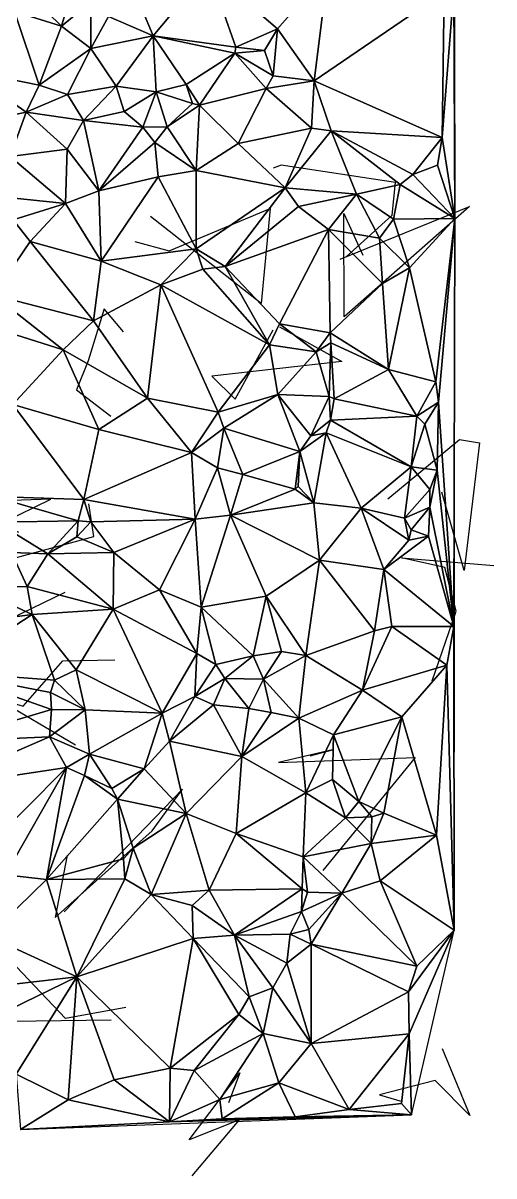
# Model space of a CAD drawing. Header units: metres. Extents: x -15.9 to 15.6, y -15.7 to 15.5.
# Drawn here: x 8.97 to 15.53, y -15.62 to 0.46 of the extents above; entities that cross this region are included whole.
import ezdxf

# ---------------------------------------------------------------- set-up
doc = ezdxf.new("R2010")
doc.units = ezdxf.units.M
doc.layers.add('CRACKS', color=1, linetype='Continuous')
doc.layers.add('STREET_MESH', color=7, linetype='Continuous')

msp = doc.modelspace()

# ---------------------------------------------------------------- linework, layer by layer
at = {"layer": 'CRACKS'}
for points in [[(13.474, -2.791, 0.1), (14.111, -2.214, 0.1), (14.161, -1.762, 0.1), (12.565, -1.516, 0.1), (12.454, -1.561, 0.1)], [(10.524, -2.582, 0.1), (11.005, -2.712, 0.1), (12.412, -2.122, 0.1), (12.288, -3.446, 0.1), (10.743, -2.234, 0.1)], [(13.388, -2.831, 0.1), (15.189, -2.096, 0.1), (13.443, -3.632, 0.1), (13.44, -2.193, 0.1), (13.702, -2.776, 0.1)], [(10.369, -3.845, 0.1), (10.098, -3.524, 0.1), (9.875, -4.246, 0.1), (9.711, -4.654, 0.1), (10.192, -5.021, 0.1)], [(12.544, -3.775, 0.1), (13.409, -4.255, 0.1), (11.6, -4.464, 0.1), (11.923, -4.782, 0.1), (12.454, -3.815, 0.1)], [(8.406, -5.157, 0.1), (8.023, -6.831, 0.1), (9.356, -6.179, 0.1), (8.12, -6.221, 0.1), (8.905, -6.637, 0.1)], [(14.054, -6.175, 0.1), (15.051, -5.347, 0.1), (15.328, -5.394, 0.1), (15.116, -7.172, 0.1), (14.804, -6.08, 0.1)], [(9.55, -7.479, 0.1), (8.792, -7.849, 0.1), (8.425, -7.111, 0.1), (9.952, -6.7, 0.1), (9.885, -6.242, 0.1)], [(14.671, -8.712, 0.1), (15.004, -7.741, 0.1), (14.845, -7.131, 0.1), (14.242, -6.994, 0.1), (15.531, -7.102, 0.1)], [(9.7, -9.609, 0.1), (8.575, -8.949, 0.1), (8.969, -9.065, 0.1), (9.522, -8.432, 0.1), (10.247, -8.419, 0.1)], [(12.969, -9.757, 0.1), (13.28, -9.674, 0.1), (12.528, -9.853, 0.1), (14.435, -9.782, 0.1), (13.146, -11.36, 0.1)], [(9.582, -11.143, 0.1), (9.413, -12.016, 0.1), (10.769, -10.807, 0.1), (11.191, -10.226, 0.1), (9.542, -11.935, 0.1)], [(10.399, -13.272, 0.1), (9.558, -13.424, 0.1), (8.788, -12.611, 0.1), (8.801, -13.46, 0.1), (10.195, -13.443, 0.1)], [(14.807, -13.844, 0.1), (15.193, -14.775, 0.1), (14.711, -14.286, 0.1), (13.935, -14.488, 0.1), (14.251, -14.583, 0.1)], [(11.325, -15.62, 0.1), (11.986, -14.836, 0.1), (11.281, -15.116, 0.1), (11.989, -14.183, 0.1), (11.83, -14.598, 0.1)]]:
    msp.add_polyline3d(points, dxfattribs=at)
at = {"layer": 'STREET_MESH'}
for points in [[(14.976, 11.825), (14.976, 3.037), (14.984, -2.263)], [(14.976, 3.037), (14.971, 0.948), (14.984, -2.263)], [(10.157, 0.558), (10.781, 0.286), (10.225, 1.623)], [(10.225, 1.623), (10.781, 0.286), (11.554, 1.214)], [(11.554, 1.214), (10.781, 0.286), (11.935, 0.126)], [(11.554, 1.214), (12.512, 0.385), (13.216, 1.183)], [(12.512, 0.385), (11.554, 1.214), (11.935, 0.126)], [(13.216, 1.183), (12.512, 0.385), (13.023, -0.34)], [(13.216, 1.183), (13.023, -0.34), (14.837, 0.9)], [(9.502, 0.423), (9.694, 1.082), (9.114, 0.805)], [(9.694, 1.082), (9.502, 0.423), (9.91, 0.758)], [(8.848, 0.628), (9.502, 0.423), (9.114, 0.805)], [(13.023, -0.34), (14.807, -1.134), (14.837, 0.9)], [(14.807, -1.134), (14.971, 0.948), (14.837, 0.9)], [(14.971, 0.948), (14.807, -1.134), (14.984, -2.263)], [(9.91, 0.758), (9.502, 0.423), (9.911, 0.108)], [(10.157, 0.558), (9.91, 0.758), (9.911, 0.108)], [(8.848, 0.628), (8.188, -0.196), (9.191, -0.401)], [(9.502, 0.423), (8.848, 0.628), (9.191, -0.401)], [(10.781, 0.286), (10.157, 0.558), (9.911, 0.108)], [(9.502, 0.423), (9.191, -0.401), (9.911, 0.108)], [(12.335, 0.083), (12.512, 0.385), (11.935, 0.126)], [(12.335, 0.083), (12.455, -0.274), (12.512, 0.385)], [(12.512, 0.385), (12.455, -0.274), (13.023, -0.34)], [(10.266, -0.415), (10.781, 0.286), (9.911, 0.108)], [(10.781, 0.286), (10.266, -0.415), (10.823, -0.496)], [(11.239, -0.392), (10.781, 0.286), (10.823, -0.496)], [(10.781, 0.286), (11.917, 0.045), (11.935, 0.126)], [(11.917, 0.045), (10.781, 0.286), (11.239, -0.392)], [(9.191, -0.401), (9.588, -0.534), (9.911, 0.108)], [(9.588, -0.534), (10.266, -0.415), (9.911, 0.108)], [(11.426, -0.679), (11.917, 0.045), (11.239, -0.392)], [(11.426, -0.679), (12.354, -0.447), (11.917, 0.045)], [(11.917, 0.045), (12.335, 0.083), (11.935, 0.126)], [(11.917, 0.045), (12.455, -0.274), (12.335, 0.083)], [(12.354, -0.447), (12.455, -0.274), (11.917, 0.045)], [(8.188, -0.196), (9.012, -0.779), (9.191, -0.401)], [(8.329, -0.923), (9.012, -0.779), (8.188, -0.196)], [(12.455, -0.274), (12.354, -0.447), (13.023, -0.34)], [(9.012, -0.779), (9.588, -0.534), (9.191, -0.401)], [(10.266, -0.415), (9.588, -0.534), (9.809, -0.895)], [(10.377, -0.771), (10.266, -0.415), (9.809, -0.895)], [(10.266, -0.415), (10.377, -0.771), (10.823, -0.496)], [(11.328, -0.659), (11.239, -0.392), (10.823, -0.496)], [(11.328, -0.659), (11.426, -0.679), (11.239, -0.392)], [(12.354, -0.447), (11.426, -0.679), (11.964, -1.215)], [(12.99, -1.002), (12.354, -0.447), (11.964, -1.215)], [(12.354, -0.447), (12.99, -1.002), (13.023, -0.34)], [(12.99, -1.002), (13.264, -1.039), (13.023, -0.34)], [(13.264, -1.039), (14.807, -1.134), (13.023, -0.34)], [(9.588, -0.534), (9.012, -0.779), (9.809, -0.895)], [(10.377, -0.771), (10.639, -0.987), (10.823, -0.496)], [(10.639, -0.987), (10.977, -0.983), (10.823, -0.496)], [(10.977, -0.983), (11.328, -0.659), (10.823, -0.496)], [(8.786, -1.398), (9.012, -0.779), (8.329, -0.923)], [(9.012, -0.779), (8.786, -1.398), (9.582, -1.295)], [(9.012, -0.779), (9.582, -1.295), (9.809, -0.895)], [(10.639, -0.987), (10.377, -0.771), (9.809, -0.895)], [(11.328, -0.659), (10.977, -0.983), (11.426, -0.679)], [(11.426, -0.679), (10.977, -0.983), (11.379, -1.593)], [(11.964, -1.215), (11.426, -0.679), (11.379, -1.593)], [(9.582, -1.295), (10.023, -1.876), (9.809, -0.895)], [(10.023, -1.876), (10.639, -0.987), (9.809, -0.895)], [(10.023, -1.876), (10.806, -1.2), (10.639, -0.987)], [(10.806, -1.2), (10.977, -0.983), (10.639, -0.987)], [(10.977, -0.983), (10.806, -1.2), (11.379, -1.593)], [(12.619, -1.832), (12.99, -1.002), (11.964, -1.215)], [(12.619, -1.832), (13.264, -1.039), (12.99, -1.002)], [(13.264, -1.039), (12.619, -1.832), (13.615, -1.922)], [(14.226, -1.786), (13.264, -1.039), (13.615, -1.922)], [(13.264, -1.039), (14.226, -1.786), (14.4, -1.649)], [(13.264, -1.039), (14.4, -1.649), (14.807, -1.134)], [(10.806, -1.2), (10.023, -1.876), (10.852, -1.679)], [(11.379, -1.593), (10.806, -1.2), (10.852, -1.679)], [(12.619, -1.832), (11.964, -1.215), (11.379, -1.593)], [(14.807, -1.134), (14.4, -1.649), (14.744, -1.52)], [(14.807, -1.134), (14.744, -1.52), (14.984, -2.263)], [(8.786, -1.398), (8.713, -1.963), (9.559, -2.052)], [(9.582, -1.295), (8.786, -1.398), (9.559, -2.052)], [(9.582, -1.295), (9.559, -2.052), (10.023, -1.876)], [(11.379, -2.687), (11.379, -1.593), (10.852, -1.679)], [(11.379, -2.687), (12.619, -1.832), (11.379, -1.593)], [(14.744, -1.52), (14.4, -1.649), (14.984, -2.263)], [(10.023, -1.876), (10.055, -2.856), (10.852, -1.679)], [(10.055, -2.856), (11.379, -2.687), (10.852, -1.679)], [(14.4, -1.649), (14.226, -1.786), (14.984, -2.263)], [(10.023, -1.876), (9.559, -2.052), (10.055, -2.856)], [(11.784, -2.934), (12.619, -1.832), (11.379, -2.687)], [(12.619, -1.832), (11.784, -2.934), (12.806, -2.094)], [(12.619, -1.832), (12.806, -2.094), (13.615, -1.922)], [(12.806, -2.094), (13.226, -2.417), (13.615, -1.922)], [(13.226, -2.417), (13.934, -2.536), (13.615, -1.922)], [(14.132, -2.27), (14.226, -1.786), (13.615, -1.922)], [(13.934, -2.536), (14.132, -2.27), (13.615, -1.922)], [(14.226, -1.786), (14.132, -2.27), (14.984, -2.263)], [(9.559, -2.052), (8.713, -1.963), (8.83, -2.283)], [(9.067, -2.585), (9.559, -2.052), (8.83, -2.283)], [(9.559, -2.052), (9.067, -2.585), (10.055, -2.856)], [(11.784, -2.934), (13.226, -2.417), (12.806, -2.094)], [(8.556, -3.331), (9.067, -2.585), (8.83, -2.283)], [(13.934, -2.536), (14.352, -2.951), (14.132, -2.27)], [(14.132, -2.27), (14.352, -2.951), (14.984, -2.263)], [(14.352, -2.951), (14.72, -4.541), (14.984, -2.263)], [(14.72, -4.541), (14.757, -4.824), (14.984, -2.263)], [(14.757, -4.824), (14.973, -7.956), (14.984, -2.263)], [(14.973, -7.956), (14.976, -12.189), (14.984, -2.263)], [(13.226, -2.417), (11.784, -2.934), (12.542, -3.734)], [(13.249, -3.858), (13.226, -2.417), (12.542, -3.734)], [(13.934, -2.536), (13.226, -2.417), (13.977, -3.17)], [(13.226, -2.417), (13.249, -3.858), (13.977, -3.17)], [(14.352, -2.951), (13.934, -2.536), (13.977, -3.17)], [(9.067, -2.585), (8.556, -3.331), (9.948, -3.69)], [(9.067, -2.585), (9.948, -3.69), (10.055, -2.856)], [(10.888, -3.189), (11.379, -2.687), (10.055, -2.856)], [(10.888, -3.189), (11.472, -2.967), (11.379, -2.687)], [(11.472, -2.967), (11.784, -2.934), (11.379, -2.687)], [(9.948, -3.69), (10.888, -3.189), (10.055, -2.856)], [(11.472, -2.967), (10.888, -3.189), (12.404, -4.026)], [(11.784, -2.934), (11.472, -2.967), (12.404, -4.026)], [(12.542, -3.734), (11.784, -2.934), (12.404, -4.026)], [(14.062, -4.367), (14.352, -2.951), (13.977, -3.17)], [(14.352, -2.951), (14.062, -4.367), (14.72, -4.541)], [(10.703, -4.768), (10.888, -3.189), (9.948, -3.69)], [(11.687, -4.965), (10.888, -3.189), (10.703, -4.768)], [(10.888, -3.189), (11.687, -4.965), (12.404, -4.026)], [(13.249, -3.858), (14.062, -4.367), (13.977, -3.17)], [(8.556, -3.331), (8.395, -3.736), (9.527, -4.095)], [(9.948, -3.69), (8.556, -3.331), (9.527, -4.095)], [(10.703, -4.768), (9.948, -3.69), (9.527, -4.095)], [(8.395, -3.736), (8.824, -4.858), (9.527, -4.095)], [(13.053, -4.123), (12.542, -3.734), (12.404, -4.026)], [(13.053, -4.123), (13.249, -3.858), (12.542, -3.734)], [(13.257, -3.997), (13.249, -3.858), (13.053, -4.123)], [(13.249, -3.858), (13.257, -3.997), (14.062, -4.367)], [(13.235, -4.746), (13.257, -3.997), (13.053, -4.123)], [(13.257, -3.997), (13.235, -4.746), (13.304, -4.778)], [(13.257, -3.997), (13.304, -4.778), (14.062, -4.367)], [(8.824, -4.858), (10.023, -5.206), (9.527, -4.095)], [(10.023, -5.206), (10.703, -4.768), (9.527, -4.095)], [(11.687, -4.965), (12.518, -4.716), (12.404, -4.026)], [(12.518, -4.716), (13.053, -4.123), (12.404, -4.026)], [(13.235, -4.746), (13.053, -4.123), (12.518, -4.716)], [(13.304, -4.778), (14.458, -5.018), (14.062, -4.367)], [(14.062, -4.367), (14.458, -5.018), (14.72, -4.541)], [(14.72, -4.541), (14.458, -5.018), (14.757, -4.824)], [(10.703, -4.768), (10.023, -5.206), (11.313, -5.526)], [(11.687, -4.965), (10.703, -4.768), (11.313, -5.526)], [(11.767, -5.189), (12.518, -4.716), (11.687, -4.965)], [(11.767, -5.189), (12.823, -5.514), (12.518, -4.716)], [(12.823, -5.514), (12.978, -5.295), (12.518, -4.716)], [(12.978, -5.295), (13.235, -4.746), (12.518, -4.716)], [(13.235, -4.746), (12.978, -5.295), (13.252, -5.075)], [(13.304, -4.778), (13.235, -4.746), (13.252, -5.075)], [(14.458, -5.018), (13.304, -4.778), (13.252, -5.075)], [(14.458, -5.018), (14.567, -5.13), (14.757, -4.824)], [(14.567, -5.13), (14.74, -5.771), (14.757, -4.824)], [(14.757, -4.824), (14.74, -5.771), (14.973, -7.956)], [(8.549, -6.142), (9.813, -6.181), (8.824, -4.858)], [(8.824, -4.858), (9.813, -6.181), (10.023, -5.206)], [(11.767, -5.189), (11.687, -4.965), (11.313, -5.526)], [(12.978, -5.295), (13.19, -5.253), (13.252, -5.075)], [(13.252, -5.075), (13.19, -5.253), (14.377, -5.729)], [(14.458, -5.018), (13.252, -5.075), (14.377, -5.729)], [(14.567, -5.13), (14.458, -5.018), (14.377, -5.729)], [(14.567, -5.13), (14.377, -5.729), (14.74, -5.771)], [(10.023, -5.206), (9.813, -6.181), (11.313, -5.526)], [(11.676, -5.742), (11.767, -5.189), (11.313, -5.526)], [(11.767, -5.189), (11.676, -5.742), (12.033, -5.833)], [(12.823, -5.514), (11.767, -5.189), (12.033, -5.833)], [(13.19, -5.253), (12.823, -5.514), (13.021, -6.228)], [(12.978, -5.295), (12.823, -5.514), (13.19, -5.253)], [(13.19, -5.253), (13.021, -6.228), (13.681, -6.303)], [(13.19, -5.253), (13.681, -6.303), (14.377, -5.729)], [(9.813, -6.181), (11.367, -6.455), (11.313, -5.526)], [(11.367, -6.455), (11.676, -5.742), (11.313, -5.526)], [(12.762, -6.038), (12.823, -5.514), (12.033, -5.833)], [(12.823, -5.514), (12.762, -6.038), (12.8, -6.001)], [(13.021, -6.228), (12.823, -5.514), (12.8, -6.001)], [(11.367, -6.455), (11.859, -6.401), (11.676, -5.742)], [(11.676, -5.742), (11.859, -6.401), (12.033, -5.833)], [(13.681, -6.303), (14.284, -6.443), (14.377, -5.729)], [(14.284, -6.443), (14.639, -6.041), (14.377, -5.729)], [(14.377, -5.729), (14.639, -6.041), (14.74, -5.771)], [(14.74, -5.771), (14.638, -6.288), (14.973, -7.956)], [(14.74, -5.771), (14.639, -6.041), (14.638, -6.288)], [(11.859, -6.401), (12.762, -6.038), (12.033, -5.833)], [(11.859, -6.401), (13.021, -6.228), (12.762, -6.038)], [(12.762, -6.038), (13.021, -6.228), (12.8, -6.001)], [(14.639, -6.041), (14.284, -6.443), (14.638, -6.288)], [(8.549, -6.142), (8.594, -6.497), (9.735, -6.48)], [(9.813, -6.181), (8.549, -6.142), (9.735, -6.48)], [(9.913, -6.495), (9.813, -6.181), (9.735, -6.48)], [(9.813, -6.181), (9.913, -6.495), (11.367, -6.455)], [(13.021, -6.228), (11.859, -6.401), (13.1, -7.031)], [(13.681, -6.303), (13.021, -6.228), (13.1, -7.031)], [(11.452, -7.686), (11.859, -6.401), (11.367, -6.455)], [(11.859, -6.401), (11.452, -7.686), (12.357, -7.53)], [(13.1, -7.031), (11.859, -6.401), (12.357, -7.53)], [(13.681, -6.303), (13.1, -7.031), (13.998, -7.157)], [(14.343, -6.749), (13.681, -6.303), (13.998, -7.157)], [(14.284, -6.443), (13.681, -6.303), (14.343, -6.749)], [(14.284, -6.443), (14.375, -6.604), (14.638, -6.288)], [(14.375, -6.604), (14.62, -6.695), (14.638, -6.288)], [(14.638, -6.288), (14.62, -6.695), (14.973, -7.956)], [(8.594, -6.497), (9.312, -6.939), (9.735, -6.48)], [(8.806, -6.921), (9.312, -6.939), (8.594, -6.497)], [(9.312, -6.939), (9.715, -6.703), (9.735, -6.48)], [(9.715, -6.703), (9.913, -6.495), (9.735, -6.48)], [(10.232, -6.92), (9.913, -6.495), (9.715, -6.703)], [(9.913, -6.495), (10.232, -6.92), (11.367, -6.455)], [(11.367, -6.455), (10.232, -6.92), (10.869, -7.442)], [(11.452, -7.686), (11.367, -6.455), (10.869, -7.442)], [(14.284, -6.443), (14.343, -6.749), (14.375, -6.604)], [(9.312, -6.939), (10.232, -6.92), (9.715, -6.703)], [(14.973, -7.956), (14.62, -6.695), (13.998, -7.157)], [(14.62, -6.695), (14.343, -6.749), (13.998, -7.157)], [(14.375, -6.604), (14.343, -6.749), (14.62, -6.695)], [(9.023, -7.396), (8.806, -6.921), (8.309, -7.421)], [(8.806, -6.921), (9.023, -7.396), (9.312, -6.939)], [(9.312, -6.939), (9.023, -7.396), (10.225, -7.712)], [(10.232, -6.92), (9.312, -6.939), (10.225, -7.712)], [(10.232, -6.92), (10.225, -7.712), (10.869, -7.442)], [(12.907, -8.361), (13.1, -7.031), (12.357, -7.53)], [(13.1, -7.031), (12.907, -8.361), (13.866, -8.014)], [(13.1, -7.031), (13.866, -8.014), (13.998, -7.157)], [(13.866, -8.014), (14.107, -7.956), (13.998, -7.157)], [(14.107, -7.956), (14.973, -7.956), (13.998, -7.157)], [(9.023, -7.396), (8.309, -7.421), (9.093, -7.787)], [(10.225, -7.712), (9.023, -7.396), (9.093, -7.787)], [(8.309, -7.421), (7.74, -7.97), (9.093, -7.787)], [(10.225, -7.712), (11.388, -8.329), (10.869, -7.442)], [(11.388, -8.329), (11.452, -7.686), (10.869, -7.442)], [(11.452, -7.686), (12.176, -8.364), (12.357, -7.53)], [(12.176, -8.364), (12.568, -8.305), (12.357, -7.53)], [(12.568, -8.305), (12.907, -8.361), (12.357, -7.53)], [(9.708, -8.559), (10.225, -7.712), (9.093, -7.787)], [(9.708, -8.559), (10.907, -9.162), (10.225, -7.712)], [(10.907, -9.162), (11.388, -8.329), (10.225, -7.712)], [(11.655, -8.484), (11.452, -7.686), (11.388, -8.329)], [(11.452, -7.686), (11.655, -8.484), (12.176, -8.364)], [(7.74, -7.97), (7.868, -8.585), (9.093, -7.787)], [(7.868, -8.585), (9.404, -8.705), (9.093, -7.787)], [(9.404, -8.705), (9.708, -8.559), (9.093, -7.787)], [(12.907, -8.361), (13.697, -8.842), (13.866, -8.014)], [(13.697, -8.842), (14.107, -7.956), (13.866, -8.014)], [(13.697, -8.842), (14.873, -8.492), (14.107, -7.956)], [(14.107, -7.956), (14.873, -8.492), (14.973, -7.956)], [(14.873, -8.492), (14.976, -12.189), (14.973, -7.956)], [(10.907, -9.162), (11.364, -8.93), (11.388, -8.329)], [(11.364, -8.93), (11.655, -8.484), (11.388, -8.329)], [(12.318, -8.688), (12.568, -8.305), (12.176, -8.364)], [(12.568, -8.305), (12.318, -8.688), (12.907, -8.361)], [(12.318, -8.688), (12.809, -9.235), (12.907, -8.361)], [(12.809, -9.235), (13.697, -8.842), (12.907, -8.361)], [(11.655, -8.484), (11.364, -8.93), (11.779, -8.679)], [(11.655, -8.484), (11.779, -8.679), (12.176, -8.364)], [(11.779, -8.679), (12.318, -8.688), (12.176, -8.364)], [(13.697, -8.842), (14.248, -9.214), (14.873, -8.492)], [(14.873, -8.492), (14.248, -9.214), (14.73, -10.867)], [(14.976, -12.189), (14.873, -8.492), (14.73, -10.867)], [(9.366, -9.11), (7.868, -8.585), (7.862, -9.561)], [(7.868, -8.585), (9.348, -8.874), (9.404, -8.705)], [(7.868, -8.585), (9.366, -9.11), (9.348, -8.874)], [(9.832, -9.116), (9.708, -8.559), (9.404, -8.705)], [(9.708, -8.559), (9.832, -9.116), (10.907, -9.162)], [(11.364, -8.93), (11.621, -9.049), (11.779, -8.679)], [(11.621, -9.049), (12.113, -9.1), (11.779, -8.679)], [(11.779, -8.679), (12.113, -9.1), (12.318, -8.688)], [(9.348, -8.874), (9.832, -9.116), (9.404, -8.705)], [(12.318, -8.688), (12.113, -9.1), (12.426, -9.156)], [(12.809, -9.235), (12.318, -8.688), (12.426, -9.156)], [(12.809, -9.235), (13.293, -9.465), (13.697, -8.842)], [(13.293, -9.465), (14.248, -9.214), (13.697, -8.842)], [(9.366, -9.11), (9.832, -9.116), (9.348, -8.874)], [(11.009, -9.552), (11.364, -8.93), (10.907, -9.162)], [(11.009, -9.552), (11.621, -9.049), (11.364, -8.93)], [(9.337, -9.493), (9.366, -9.11), (7.862, -9.561)], [(9.832, -9.116), (9.366, -9.11), (9.337, -9.493)], [(9.892, -9.737), (9.832, -9.116), (9.337, -9.493)], [(9.832, -9.116), (9.892, -9.737), (10.907, -9.162)], [(9.892, -9.737), (10.654, -9.942), (10.907, -9.162)], [(10.654, -9.942), (11.009, -9.552), (10.907, -9.162)], [(11.621, -9.049), (11.009, -9.552), (12.019, -9.768)], [(12.113, -9.1), (11.621, -9.049), (12.019, -9.768)], [(12.113, -9.1), (12.019, -9.768), (12.426, -9.156)], [(12.019, -9.768), (12.809, -9.235), (12.426, -9.156)], [(12.91, -10.274), (12.809, -9.235), (12.019, -9.768)], [(13.293, -9.465), (12.809, -9.235), (12.91, -10.274)], [(14.248, -9.214), (13.293, -9.465), (13.646, -10.396)], [(14.248, -9.214), (13.646, -10.396), (13.996, -10.559)], [(14.248, -9.214), (13.996, -10.559), (14.73, -10.867)], [(13.293, -9.465), (12.91, -10.274), (13.281, -10.089)], [(13.646, -10.396), (13.293, -9.465), (13.281, -10.089)], [(9.337, -9.493), (7.694, -10.203), (9.573, -9.92)], [(7.694, -10.203), (9.337, -9.493), (7.862, -9.561)], [(9.892, -9.737), (9.337, -9.493), (9.573, -9.92)], [(11.009, -9.552), (10.654, -9.942), (11.242, -10.564)], [(11.009, -9.552), (11.242, -10.564), (12.019, -9.768)], [(9.825, -10.031), (9.892, -9.737), (9.573, -9.92)], [(10.206, -10.214), (9.892, -9.737), (9.825, -10.031)], [(10.654, -9.942), (9.892, -9.737), (10.206, -10.214)], [(12.019, -9.768), (11.242, -10.564), (11.937, -10.842)], [(12.91, -10.274), (12.019, -9.768), (11.937, -10.842)], [(9.573, -9.92), (7.694, -10.203), (8.368, -11.129)], [(8.724, -11.417), (9.573, -9.92), (8.368, -11.129)], [(8.724, -11.417), (9.292, -11.482), (9.573, -9.92)], [(9.292, -11.482), (9.825, -10.031), (9.573, -9.92)], [(10.282, -10.362), (10.654, -9.942), (10.206, -10.214)], [(10.654, -9.942), (10.282, -10.362), (11.242, -10.564)], [(10.282, -10.362), (9.825, -10.031), (9.292, -11.482)], [(10.282, -10.362), (10.206, -10.214), (9.825, -10.031)], [(12.91, -10.274), (13.462, -10.625), (13.281, -10.089)], [(13.462, -10.625), (13.646, -10.396), (13.281, -10.089)], [(12.871, -11.168), (12.91, -10.274), (11.937, -10.842)], [(12.91, -10.274), (12.871, -11.168), (13.462, -10.625)], [(10.282, -10.362), (9.292, -11.482), (10.369, -11.194)], [(11.242, -10.564), (10.282, -10.362), (10.503, -11.045)], [(10.503, -11.045), (10.282, -10.362), (10.369, -11.194)], [(13.831, -10.611), (13.646, -10.396), (13.462, -10.625)], [(13.646, -10.396), (13.831, -10.611), (13.996, -10.559)], [(11.242, -10.564), (10.503, -11.045), (10.754, -11.692)], [(11.562, -11.631), (11.242, -10.564), (10.754, -11.692)], [(11.242, -10.564), (11.562, -11.631), (11.937, -10.842)], [(13.821, -10.984), (13.831, -10.611), (13.462, -10.625)], [(13.996, -10.559), (13.821, -10.984), (14.73, -10.867)], [(13.831, -10.611), (13.821, -10.984), (13.996, -10.559)], [(12.871, -11.168), (13.821, -10.984), (13.462, -10.625)], [(11.562, -11.631), (12.858, -11.616), (11.937, -10.842)], [(12.858, -11.616), (12.871, -11.168), (11.937, -10.842)], [(13.821, -10.984), (13.947, -11.503), (14.73, -10.867)], [(13.947, -11.503), (14.976, -12.189), (14.73, -10.867)], [(10.388, -11.475), (10.503, -11.045), (10.369, -11.194)], [(10.503, -11.045), (10.388, -11.475), (10.754, -11.692)], [(13.412, -11.673), (13.821, -10.984), (12.871, -11.168)], [(13.821, -10.984), (13.412, -11.673), (13.947, -11.503)], [(9.292, -11.482), (10.388, -11.475), (10.369, -11.194)], [(12.858, -11.616), (12.933, -11.663), (12.871, -11.168)], [(12.933, -11.663), (13.412, -11.673), (12.871, -11.168)], [(8.724, -11.417), (8.48, -12.275), (9.292, -11.482)], [(9.292, -11.482), (8.48, -12.275), (9.715, -12.841)], [(10.388, -11.475), (9.292, -11.482), (9.715, -12.841)], [(10.754, -11.692), (10.388, -11.475), (9.715, -12.841)], [(13.947, -11.503), (13.412, -11.673), (14.458, -12.692)], [(13.947, -11.503), (14.458, -12.692), (14.976, -12.189)], [(11.339, -12.307), (10.754, -11.692), (9.715, -12.841)], [(11.326, -11.848), (11.562, -11.631), (10.754, -11.692)], [(11.326, -11.848), (10.754, -11.692), (11.339, -12.307)], [(11.562, -11.631), (11.326, -11.848), (11.913, -12.259)], [(12.858, -11.616), (11.562, -11.631), (11.913, -12.259)], [(12.847, -11.93), (12.858, -11.616), (11.913, -12.259)], [(12.933, -11.663), (12.858, -11.616), (12.847, -11.93)], [(13.412, -11.673), (12.933, -11.663), (12.847, -11.93)], [(12.952, -12.181), (13.412, -11.673), (12.847, -11.93)], [(13.412, -11.673), (12.952, -12.181), (12.982, -12.384)], [(14.458, -12.692), (13.412, -11.673), (12.982, -12.384)], [(11.913, -12.259), (11.326, -11.848), (11.339, -12.307)], [(12.69, -12.247), (12.847, -11.93), (11.913, -12.259)], [(12.69, -12.247), (12.952, -12.181), (12.847, -11.93)], [(12.952, -12.181), (12.69, -12.247), (12.982, -12.384)], [(14.458, -12.692), (14.342, -13.053), (14.976, -12.189)], [(14.342, -13.053), (14.348, -13.639), (14.976, -12.189)], [(14.976, -12.189), (14.348, -13.639), (14.384, -14.765)], [(8.48, -12.275), (8.759, -12.952), (9.715, -12.841)], [(11.017, -14.114), (11.339, -12.307), (9.715, -12.841)], [(11.017, -14.114), (11.973, -13.368), (11.339, -12.307)], [(12.119, -13.119), (11.913, -12.259), (11.339, -12.307)], [(11.973, -13.368), (12.119, -13.119), (11.339, -12.307)], [(12.643, -12.65), (12.69, -12.247), (11.913, -12.259)], [(12.45, -12.994), (11.913, -12.259), (12.119, -13.119)], [(12.45, -12.994), (12.643, -12.65), (11.913, -12.259)], [(12.69, -12.247), (12.643, -12.65), (12.982, -12.384)], [(12.643, -12.65), (12.984, -13.772), (12.982, -12.384)], [(14.342, -13.053), (14.458, -12.692), (12.982, -12.384)], [(12.984, -13.772), (14.342, -13.053), (12.982, -12.384)], [(12.643, -12.65), (12.45, -12.994), (12.984, -13.772)], [(8.759, -12.952), (8.793, -13.293), (9.715, -12.841)], [(8.793, -13.293), (8.87, -14.202), (9.715, -12.841)], [(8.87, -14.202), (9.596, -14.556), (9.715, -12.841)], [(9.596, -14.556), (10.235, -14.281), (9.715, -12.841)], [(10.235, -14.281), (11.017, -14.114), (9.715, -12.841)], [(12.315, -13.631), (12.45, -12.994), (12.119, -13.119)], [(12.45, -12.994), (12.315, -13.631), (12.984, -13.772)], [(11.973, -13.368), (12.315, -13.631), (12.119, -13.119)], [(12.984, -13.772), (14.348, -13.639), (14.342, -13.053)], [(11.973, -13.368), (11.017, -14.114), (11.354, -14.15)], [(12.315, -13.631), (11.973, -13.368), (11.354, -14.15)], [(11.708, -14.552), (12.315, -13.631), (11.354, -14.15)], [(12.315, -13.631), (11.708, -14.552), (12.532, -14.319)], [(12.315, -13.631), (12.532, -14.319), (12.984, -13.772)], [(13.515, -14.695), (14.348, -13.639), (12.984, -13.772)], [(13.515, -14.695), (14.244, -14.609), (14.348, -13.639)], [(14.348, -13.639), (14.244, -14.609), (14.384, -14.765)], [(12.532, -14.319), (13.515, -14.695), (12.984, -13.772)], [(11.017, -14.114), (10.235, -14.281), (11.01, -14.866)], [(11.017, -14.114), (11.01, -14.866), (11.354, -14.15)], [(11.01, -14.866), (11.708, -14.552), (11.354, -14.15)], [(9.596, -14.556), (8.87, -14.202), (8.931, -14.973)], [(10.235, -14.281), (9.596, -14.556), (11.01, -14.866)], [(12.532, -14.319), (11.708, -14.552), (11.742, -14.821)], [(12.762, -14.797), (12.532, -14.319), (11.742, -14.821)], [(13.515, -14.695), (12.532, -14.319), (12.762, -14.797)], [(11.01, -14.866), (9.596, -14.556), (8.931, -14.973)], [(11.708, -14.552), (11.01, -14.866), (11.742, -14.821)], [(14.244, -14.609), (13.515, -14.695), (14.384, -14.765)], [(11.01, -14.866), (8.931, -14.973), (14.384, -14.765)], [(12.762, -14.797), (11.01, -14.866), (14.384, -14.765)], [(11.01, -14.866), (12.762, -14.797), (11.742, -14.821)], [(13.515, -14.695), (12.762, -14.797), (14.384, -14.765)]]:
    msp.add_3dface(points, dxfattribs=at)

doc.saveas('drawing.dxf')
